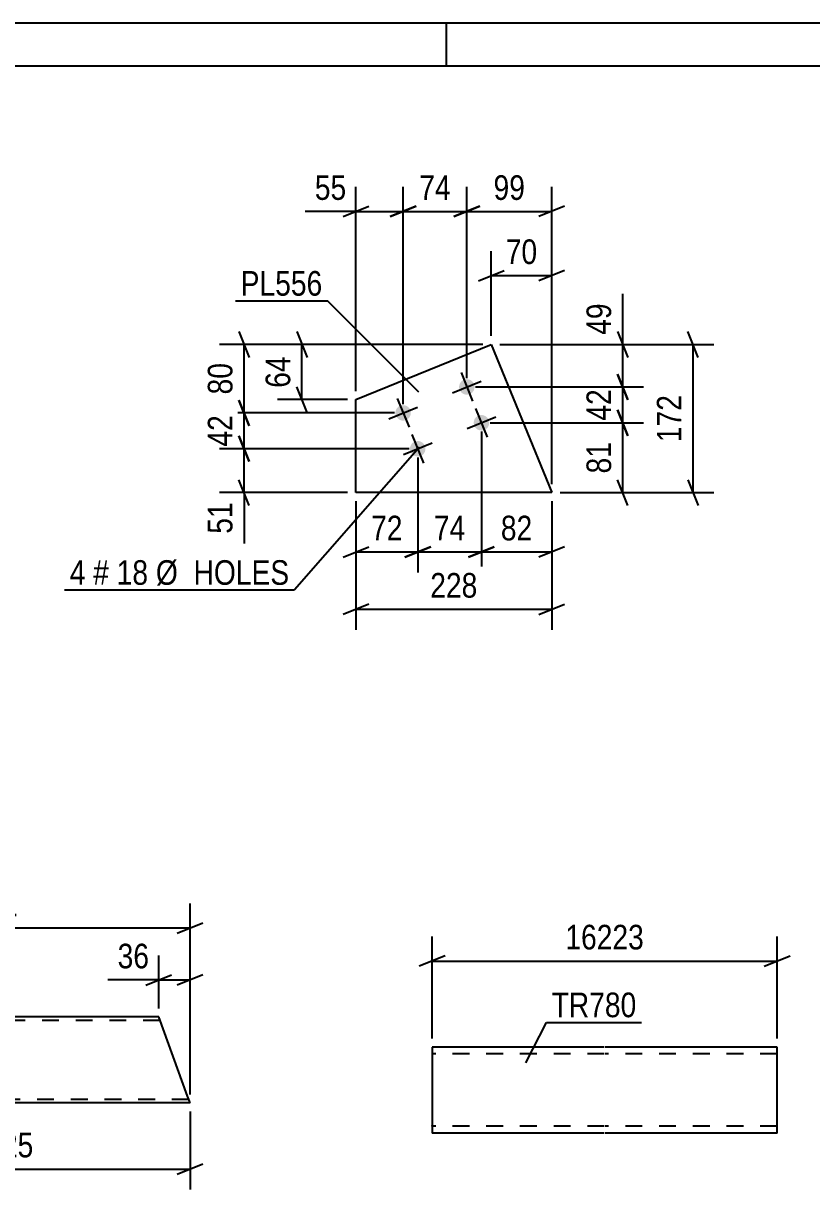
# Model space of a CAD drawing. Header units: millimetres. Extents: x 0 to 420, y 0 to 297.
# Drawn here: x 160.8 to 252.5, y 161.4 to 297 of the extents above; entities that cross this region are included whole.
import ezdxf

# ---------------------------------------------------------------- set-up
doc = ezdxf.new("R2010")
doc.units = ezdxf.units.MM
doc.linetypes.add('DXK_LINE_DOT2', pattern=[3.9198, 1.9599, -1.9599])
doc.styles.add('Arial Narrow', font='ARIALN.TTF', dxfattribs={"height": 0.2})

# ---------------------------------------------------------------- blocks, each defined once
blk = doc.blocks.new('Unknown-814409397-1133')
at = {"color": 5, "linetype": 'Continuous'}
for p, q in [((420, 297), (0, 297)), ((210, 292), (210, 297)), ((415, 292), (5, 292))]:
    blk.add_line(p, q, dxfattribs=at)
blk = doc.blocks.new('Part-814409397-1449 - 1433')
at = {"color": 2, "linetype": 'Continuous'}
for p, q in [((228.36, 177.96), (208.36, 177.96)), ((208.36, 177.96), (208.36, 167.96)), ((248.46, 177.96), (228.46, 177.96)), ((248.46, 167.96), (248.46, 177.96)), ((228.36, 167.96), (208.36, 167.96)), ((248.46, 167.96), (228.46, 167.96))]:
    blk.add_line(p, q, dxfattribs=at)
at = {"color": 7, "linetype": 'DXK_LINE_DOT2'}
for p, q in [((228.36, 177.16), (208.36, 177.16)), ((248.46, 177.16), (228.46, 177.16)), ((208.36, 168.76), (208.36, 168.82)), ((228.36, 168.76), (208.36, 168.76)), ((248.46, 168.76), (228.46, 168.76)), ((248.46, 168.76), (248.46, 168.82))]:
    blk.add_line(p, q, dxfattribs=at)
blk = doc.blocks.new('Part-814409397-2393 - 2344')
at = {"color": 2, "linetype": 'Continuous'}
for p, q in [((199.49, 253.24), (215.23, 259.66)), ((215.23, 259.66), (222.25, 242.43)), ((199.49, 242.43), (199.49, 253.24)), ((222.25, 242.43), (199.49, 242.43))]:
    blk.add_line(p, q, dxfattribs=at)
blk = doc.blocks.new('Bolt-814409397-2378 - 2344')
at = {"linetype": 'Continuous'}
for points in [[(213.22, 255.06, -1), (211.55, 254.38, -1)], [(205.81, 252.04, -1), (204.14, 251.36, -1)], [(214.92, 250.89, -1), (213.25, 250.21, -1)], [(207.51, 247.87, -1), (205.84, 247.19, -1)]]:
    blk.add_hatch(color=1, dxfattribs=at).paths.add_polyline_path(points)
at = {"color": 1, "linetype": 'Continuous'}
for p, q in [((211.71, 256.38), (213.06, 253.05)), ((210.72, 254.04), (214.05, 255.4)), ((203.31, 251.02), (206.64, 252.38)), ((204.3, 253.36), (205.66, 250.03)), ((212.42, 249.87), (215.75, 251.23)), ((213.4, 252.22), (214.76, 248.88)), ((205.01, 246.85), (208.34, 248.21)), ((206, 249.2), (207.35, 245.86))]:
    blk.add_line(p, q, dxfattribs=at)
blk = doc.blocks.new('Part-814409397-2541 - 2525')
at = {"color": 2, "linetype": 'Continuous'}
for p, q in [((156.46, 181.46), (132.82, 181.46)), ((136.46, 171.46), (132.82, 181.46)), ((176.56, 181.46), (156.56, 181.46)), ((179.91, 172.26), (176.56, 181.46)), ((180.2, 171.46), (179.91, 172.26)), ((156.46, 171.46), (136.46, 171.46)), ((180.2, 171.46), (156.56, 171.46))]:
    blk.add_line(p, q, dxfattribs=at)
at = {"color": 7, "linetype": 'DXK_LINE_DOT2'}
for p, q in [((156.46, 181.06), (132.97, 181.06)), ((176.71, 181.06), (156.56, 181.06)), ((156.46, 171.86), (136.32, 171.86)), ((136.38, 171.69), (136.46, 171.46)), ((180.06, 171.86), (156.56, 171.86)), ((180.18, 171.52), (180.12, 171.69)), ((180.2, 171.46), (180.18, 171.52))]:
    blk.add_line(p, q, dxfattribs=at)
blk = doc.blocks.new('StraightDimension-814409397-1456 - 1433')
at = {"color": 7, "linetype": 'Continuous'}
for p, q in [((208.36, 178.96), (208.36, 190.81)), ((248.46, 178.96), (248.46, 190.81)), ((209.86, 188.56), (206.86, 187.36)), ((246.96, 187.36), (249.96, 188.56)), ((208.36, 187.96), (248.46, 187.96))]:
    blk.add_line(p, q, dxfattribs=at)
at = {"color": 0}
blk.add_wipeout([(233.58, 188.71), (233.58, 192.91), (223.24, 192.91), (223.24, 188.71)], dxfattribs=at)
at = {"color": 3, "style": 'Arial Narrow'}
blk.add_text('16223', height=2.863, dxfattribs=at).set_placement((223.84, 189.31))
blk = doc.blocks.new('StraightDimension-814409397-2425 - 2344')
at = {"color": 7, "linetype": 'Continuous'}
for p, q in [((214.08, 249.55), (214.08, 233.13)), ((222.25, 241.43), (222.25, 233.13)), ((212.58, 234.93), (215.58, 236.13)), ((223.75, 236.13), (220.75, 234.93)), ((214.08, 235.53), (222.25, 235.53))]:
    blk.add_line(p, q, dxfattribs=at)
at = {"color": 0}
blk.add_wipeout([(220.6, 236.28), (220.6, 240.48), (215.74, 240.48), (215.74, 236.28)], dxfattribs=at)
at = {"color": 3, "style": 'Arial Narrow'}
blk.add_text('82', height=2.863, dxfattribs=at).set_placement((216.34, 236.88))
blk = doc.blocks.new('StraightDimension-814409397-2406 - 2344')
at = {"color": 7, "linetype": 'Continuous'}
for p, q in [((204.98, 252.7), (204.98, 277.97)), ((212.39, 255.72), (212.39, 277.97)), ((203.48, 274.52), (206.48, 275.72)), ((213.89, 275.72), (210.89, 274.52)), ((204.98, 275.12), (212.39, 275.12))]:
    blk.add_line(p, q, dxfattribs=at)
at = {"color": 0}
blk.add_wipeout([(211.11, 275.87), (211.11, 280.07), (206.25, 280.07), (206.25, 275.87)], dxfattribs=at)
at = {"color": 3, "style": 'Arial Narrow'}
blk.add_text('74', height=2.863, dxfattribs=at).set_placement((206.85, 276.47))
blk = doc.blocks.new('StraightDimension-814409397-2453 - 2344')
at = {"color": 7, "linetype": 'Continuous'}
for p, q in [((192.6, 261.16), (193.8, 258.16)), ((214.23, 259.66), (190.35, 259.66)), ((193.2, 253.24), (193.2, 259.66)), ((193.8, 251.74), (192.6, 254.74)), ((198.49, 253.24), (190.35, 253.24))]:
    blk.add_line(p, q, dxfattribs=at)
at = {"color": 0}
blk.add_wipeout([(192.45, 258.88), (188.25, 258.88), (188.25, 254.02), (192.45, 254.02)], dxfattribs=at)
at = {"color": 3, "style": 'Arial Narrow'}
blk.add_text('64', height=2.863, rotation=90.0002, dxfattribs=at).set_placement((191.85, 254.62))
blk = doc.blocks.new('StraightDimension-814409397-2395 - 2344')
at = {"color": 7, "linetype": 'Continuous'}
for p, q in [((199.49, 254.24), (199.49, 277.97)), ((204.98, 252.7), (204.98, 277.97)), ((197.99, 274.52), (200.99, 275.72)), ((206.48, 275.72), (203.48, 274.52)), ((199.49, 275.12), (193.58, 275.12)), ((199.49, 275.12), (193.58, 275.12)), ((199.49, 275.12), (204.98, 275.12))]:
    blk.add_line(p, q, dxfattribs=at)
at = {"color": 0}
blk.add_wipeout([(198.96, 275.87), (198.96, 280.07), (194.11, 280.07), (194.11, 275.87)], dxfattribs=at)
at = {"color": 3, "style": 'Arial Narrow'}
blk.add_text('55', height=2.863, dxfattribs=at).set_placement((194.71, 276.47))
blk = doc.blocks.new('StraightDimension-814409397-2416 - 2344')
at = {"color": 7, "linetype": 'Continuous'}
for p, q in [((212.39, 255.72), (212.39, 277.97)), ((222.25, 243.43), (222.25, 277.97)), ((210.89, 274.52), (213.89, 275.72)), ((223.75, 275.72), (220.75, 274.52)), ((212.39, 275.12), (222.25, 275.12))]:
    blk.add_line(p, q, dxfattribs=at)
at = {"color": 0}
blk.add_wipeout([(219.75, 275.87), (219.75, 280.07), (214.89, 280.07), (214.89, 275.87)], dxfattribs=at)
at = {"color": 3, "style": 'Arial Narrow'}
blk.add_text('99', height=2.863, dxfattribs=at).set_placement((215.49, 276.47))
blk = doc.blocks.new('StraightDimension-814409397-2431 - 2344')
at = {"color": 7, "linetype": 'Continuous'}
for p, q in [((214.08, 249.55), (214.08, 233.13)), ((206.68, 246.53), (206.68, 233.13)), ((205.18, 234.93), (208.18, 236.13)), ((215.58, 236.13), (212.58, 234.93)), ((206.68, 235.53), (214.08, 235.53))]:
    blk.add_line(p, q, dxfattribs=at)
at = {"color": 0}
blk.add_wipeout([(212.81, 236.28), (212.81, 240.48), (207.95, 240.48), (207.95, 236.28)], dxfattribs=at)
at = {"color": 3, "style": 'Arial Narrow'}
blk.add_text('74', height=2.863, dxfattribs=at).set_placement((208.55, 236.88))
blk = doc.blocks.new('StraightDimension-814409397-2439 - 2344')
at = {"color": 7, "linetype": 'Continuous'}
for p, q in [((206.68, 246.53), (206.68, 233.13)), ((199.49, 241.43), (199.49, 233.13)), ((197.99, 234.93), (200.99, 236.13)), ((208.18, 236.13), (205.18, 234.93)), ((199.49, 235.53), (206.68, 235.53))]:
    blk.add_line(p, q, dxfattribs=at)
at = {"color": 0}
blk.add_wipeout([(205.51, 236.28), (205.51, 240.48), (200.65, 240.48), (200.65, 236.28)], dxfattribs=at)
at = {"color": 3, "style": 'Arial Narrow'}
blk.add_text('72', height=2.863, dxfattribs=at).set_placement((201.25, 236.88))
blk = doc.blocks.new('StraightDimension-814409397-2446 - 2344')
at = {"color": 7, "linetype": 'Continuous'}
for p, q in [((239.29, 258.16), (238.09, 261.16)), ((216.23, 259.66), (241.09, 259.66)), ((238.69, 242.43), (238.69, 259.66)), ((238.09, 243.93), (239.29, 240.93)), ((223.25, 242.43), (241.09, 242.43))]:
    blk.add_line(p, q, dxfattribs=at)
at = {"color": 0}
blk.add_wipeout([(237.94, 254.38), (233.74, 254.38), (233.74, 247.7), (237.94, 247.7)], dxfattribs=at)
at = {"color": 3, "style": 'Arial Narrow'}
blk.add_text('172', height=2.863, rotation=90.0002, dxfattribs=at).set_placement((237.34, 248.3))
blk = doc.blocks.new('StraightDimension-814409397-2462 - 2344')
at = {"color": 7, "linetype": 'Continuous'}
for p, q in [((199.49, 241.43), (199.49, 226.47)), ((222.25, 241.43), (222.25, 226.47)), ((200.99, 229.47), (197.99, 228.27)), ((220.75, 228.27), (223.75, 229.47)), ((199.49, 228.87), (222.25, 228.87))]:
    blk.add_line(p, q, dxfattribs=at)
at = {"color": 0}
blk.add_wipeout([(214.21, 229.62), (214.21, 233.82), (207.53, 233.82), (207.53, 229.62)], dxfattribs=at)
at = {"color": 3, "style": 'Arial Narrow'}
blk.add_text('228', height=2.863, dxfattribs=at).set_placement((208.13, 230.22))
blk = doc.blocks.new('StraightDimension-814409397-2467 - 2344')
at = {"color": 7, "linetype": 'Continuous'}
for p, q in [((215.23, 260.66), (215.23, 270.51)), ((222.25, 243.43), (222.25, 270.51)), ((213.73, 267.06), (216.73, 268.26)), ((215.23, 267.66), (222.25, 267.66)), ((223.75, 268.26), (220.75, 267.06))]:
    blk.add_line(p, q, dxfattribs=at)
at = {"color": 0}
blk.add_wipeout([(221.17, 268.41), (221.17, 272.61), (216.31, 272.61), (216.31, 268.41)], dxfattribs=at)
at = {"color": 3, "style": 'Arial Narrow'}
blk.add_text('70', height=2.863, dxfattribs=at).set_placement((216.91, 269.01))
blk = doc.blocks.new('StraightDimension-814409397-2476 - 2344')
at = {"color": 7, "linetype": 'Continuous'}
for p, q in [((185.88, 261.16), (187.08, 258.16)), ((214.23, 259.66), (183.63, 259.66)), ((186.48, 251.7), (186.48, 259.66)), ((187.08, 250.2), (185.88, 253.2)), ((203.98, 251.7), (183.63, 251.7))]:
    blk.add_line(p, q, dxfattribs=at)
at = {"color": 0}
blk.add_wipeout([(185.73, 258.1), (181.53, 258.1), (181.53, 253.25), (185.73, 253.25)], dxfattribs=at)
at = {"color": 3, "style": 'Arial Narrow'}
blk.add_text('80', height=2.863, rotation=90.0002, dxfattribs=at).set_placement((185.13, 253.85))
blk = doc.blocks.new('StraightDimension-814409397-2484 - 2344')
at = {"color": 7, "linetype": 'Continuous'}
for p, q in [((185.88, 253.2), (187.08, 250.2)), ((203.98, 251.7), (183.63, 251.7)), ((186.48, 247.53), (186.48, 251.7)), ((187.08, 246.03), (185.88, 249.03)), ((205.68, 247.53), (183.63, 247.53))]:
    blk.add_line(p, q, dxfattribs=at)
at = {"color": 0}
blk.add_wipeout([(185.73, 252.04), (181.53, 252.04), (181.53, 247.18), (185.73, 247.18)], dxfattribs=at)
at = {"color": 3, "style": 'Arial Narrow'}
blk.add_text('42', height=2.863, rotation=90.0002, dxfattribs=at).set_placement((185.13, 247.78))
blk = doc.blocks.new('StraightDimension-814409397-2492 - 2344')
at = {"color": 7, "linetype": 'Continuous'}
for p, q in [((185.88, 249.03), (187.08, 246.03)), ((205.68, 247.53), (183.63, 247.53)), ((186.48, 242.43), (186.48, 247.53)), ((187.08, 240.93), (185.88, 243.93)), ((198.49, 242.43), (183.63, 242.43)), ((186.48, 242.43), (186.48, 236.52)), ((186.48, 242.43), (186.48, 236.52))]:
    blk.add_line(p, q, dxfattribs=at)
at = {"color": 0}
blk.add_wipeout([(185.73, 241.9), (181.53, 241.9), (181.53, 237.05), (185.73, 237.05)], dxfattribs=at)
at = {"color": 3, "style": 'Arial Narrow'}
blk.add_text('51', height=2.863, rotation=90.0002, dxfattribs=at).set_placement((185.13, 237.65))
blk = doc.blocks.new('StraightDimension-814409397-2499 - 2344')
at = {"color": 7, "linetype": 'Continuous'}
for p, q in [((229.91, 256.22), (231.11, 253.22)), ((213.39, 254.72), (232.91, 254.72)), ((230.51, 250.55), (230.51, 254.72)), ((231.11, 249.05), (229.91, 252.05)), ((215.08, 250.55), (232.91, 250.55))]:
    blk.add_line(p, q, dxfattribs=at)
at = {"color": 0}
blk.add_wipeout([(229.76, 255.06), (225.56, 255.06), (225.56, 250.2), (229.76, 250.2)], dxfattribs=at)
at = {"color": 3, "style": 'Arial Narrow'}
blk.add_text('42', height=2.863, rotation=90.0002, dxfattribs=at).set_placement((229.16, 250.8))
blk = doc.blocks.new('StraightDimension-814409397-2507 - 2344')
at = {"color": 7, "linetype": 'Continuous'}
for p, q in [((230.51, 259.66), (230.51, 265.56)), ((230.51, 259.66), (230.51, 265.56)), ((229.91, 261.16), (231.11, 258.16)), ((216.23, 259.66), (232.91, 259.66)), ((230.51, 254.72), (230.51, 259.66)), ((231.11, 253.22), (229.91, 256.22)), ((213.39, 254.72), (232.91, 254.72))]:
    blk.add_line(p, q, dxfattribs=at)
at = {"color": 0}
blk.add_wipeout([(229.76, 265.04), (225.56, 265.04), (225.56, 260.18), (229.76, 260.18)], dxfattribs=at)
at = {"color": 3, "style": 'Arial Narrow'}
blk.add_text('49', height=2.863, rotation=90.0002, dxfattribs=at).set_placement((229.16, 260.78))
blk = doc.blocks.new('StraightDimension-814409397-2515 - 2344')
at = {"color": 7, "linetype": 'Continuous'}
for p, q in [((229.91, 252.05), (231.11, 249.05)), ((215.08, 250.55), (232.91, 250.55)), ((230.51, 242.43), (230.51, 250.55)), ((231.11, 240.93), (229.91, 243.93)), ((223.25, 242.43), (232.91, 242.43))]:
    blk.add_line(p, q, dxfattribs=at)
at = {"color": 0}
blk.add_wipeout([(229.76, 248.92), (225.56, 248.92), (225.56, 244.06), (229.76, 244.06)], dxfattribs=at)
at = {"color": 3, "style": 'Arial Narrow'}
blk.add_text('81', height=2.863, rotation=90.0002, dxfattribs=at).set_placement((229.16, 244.66))
blk = doc.blocks.new('StraightDimension-814409397-2589 - 2525')
at = {"color": 7, "linetype": 'Continuous'}
for p, q in [((136.46, 170.46), (136.46, 161.38)), ((180.2, 170.46), (180.2, 161.38)), ((137.96, 164.38), (134.96, 163.18)), ((178.7, 163.18), (181.7, 164.38)), ((136.46, 163.78), (180.2, 163.78))]:
    blk.add_line(p, q, dxfattribs=at)
at = {"color": 0}
blk.add_wipeout([(162.59, 164.53), (162.59, 168.73), (154.08, 168.73), (154.08, 164.53)], dxfattribs=at)
at = {"color": 3, "style": 'Arial Narrow'}
blk.add_text('3225', height=2.863, dxfattribs=at).set_placement((154.68, 165.13))
blk = doc.blocks.new('StraightDimension-814409397-2607 - 2525')
at = {"color": 7, "linetype": 'Continuous'}
for p, q in [((176.56, 182.46), (176.56, 188.61)), ((180.2, 172.46), (180.2, 188.61)), ((175.06, 185.16), (178.06, 186.36)), ((181.7, 186.36), (178.7, 185.16)), ((176.56, 185.76), (170.66, 185.76)), ((176.56, 185.76), (170.66, 185.76)), ((176.56, 185.76), (180.2, 185.76))]:
    blk.add_line(p, q, dxfattribs=at)
at = {"color": 0}
blk.add_wipeout([(176.04, 186.51), (176.04, 190.71), (171.18, 190.71), (171.18, 186.51)], dxfattribs=at)
at = {"color": 3, "style": 'Arial Narrow'}
blk.add_text('36', height=2.863, dxfattribs=at).set_placement((171.78, 187.11))
blk = doc.blocks.new('StraightDimension-814409397-2626 - 2525')
at = {"color": 7, "linetype": 'Continuous'}
for p, q in [((132.82, 182.46), (132.82, 194.67)), ((180.2, 172.46), (180.2, 194.67)), ((134.32, 192.42), (131.32, 191.22)), ((132.82, 191.82), (180.2, 191.82)), ((178.7, 191.22), (181.7, 192.42))]:
    blk.add_line(p, q, dxfattribs=at)
at = {"color": 0}
blk.add_wipeout([(160.77, 192.57), (160.77, 196.77), (152.26, 196.77), (152.26, 192.57)], dxfattribs=at)
at = {"color": 3, "style": 'Arial Narrow'}
blk.add_text('3261', height=2.863, dxfattribs=at).set_placement((152.86, 193.17))
blk = doc.blocks.new('Mark-814409397-1445 - 1433')
at = {"color": 0}
blk.add_wipeout([(232.11, 181.43), (232.11, 184.43), (222.24, 184.43), (222.24, 181.43)], dxfattribs=at)
blk.add_wipeout([(232.11, 181.43), (232.11, 184.43), (222.24, 184.43), (222.24, 181.43)], dxfattribs=at)
at = {"color": 30, "linetype": 'Continuous'}
for p, q in [((219.26, 176.11), (221.64, 180.83)), ((221.64, 180.83), (232.71, 180.83))]:
    blk.add_line(p, q, dxfattribs=at)
at = {"color": 3, "style": 'Arial Narrow'}
blk.add_text('TR780', height=2.863, dxfattribs=at).set_placement((222.24, 181.43))
blk = doc.blocks.new('Mark-814409397-2374 - 2344')
at = {"color": 0}
for points in [[(168.04, 231.71), (168.04, 234.71), (166.21, 234.71), (166.21, 231.71)], [(170.77, 231.71), (170.77, 234.71), (168.94, 234.71), (168.94, 231.71)], [(175.33, 231.71), (175.33, 234.71), (171.67, 234.71), (171.67, 231.71)], [(191.75, 231.71), (191.75, 234.71), (176.23, 234.71), (176.23, 231.71)]]:
    blk.add_wipeout(points, dxfattribs=at)
for points in [[(168.04, 231.71), (168.04, 234.71), (166.21, 234.71), (166.21, 231.71)], [(170.77, 231.71), (170.77, 234.71), (168.94, 234.71), (168.94, 231.71)], [(175.33, 231.71), (175.33, 234.71), (171.67, 234.71), (171.67, 231.71)], [(191.75, 231.71), (191.75, 234.71), (176.23, 234.71), (176.23, 231.71)]]:
    blk.add_wipeout(points, dxfattribs=at)
at = {"color": 7, "linetype": 'Continuous'}
for p in [(206.89, 247.73), (165.61, 231.11)]:
    blk.add_line(p, (192.35, 231.11), dxfattribs=at)
at = {"color": 3, "style": 'Arial Narrow'}
for s, height, p in [('Ø  HOLES', 2.863, (176.23, 231.71)), ('4', 2.86, (166.21, 231.71)), ('#', 2.86, (168.94, 231.71)), ('18', 2.863, (171.67, 231.71))]:
    blk.add_text(s, height=height, dxfattribs=at).set_placement(p)
blk = doc.blocks.new('Mark-814409397-2389 - 2344')
at = {"color": 0}
blk.add_wipeout([(195.59, 265.33), (195.59, 268.33), (186.09, 268.33), (186.09, 265.33)], dxfattribs=at)
blk.add_wipeout([(195.59, 265.33), (195.59, 268.33), (186.09, 268.33), (186.09, 265.33)], dxfattribs=at)
at = {"color": 30, "linetype": 'Continuous'}
for p in [(185.49, 264.73), (206.8, 254.12)]:
    blk.add_line(p, (196.19, 264.73), dxfattribs=at)
at = {"color": 3, "style": 'Arial Narrow'}
blk.add_text('PL556', height=2.863, dxfattribs=at).set_placement((186.09, 265.33))

msp = doc.modelspace()

# ---------------------------------------------------------------- block references
for name in ['Unknown-814409397-1133', 'Part-814409397-2393 - 2344', 'Bolt-814409397-2378 - 2344', 'Part-814409397-2541 - 2525', 'Part-814409397-1449 - 1433']:
    msp.add_blockref(name, (0, 0))

# ---------------------------------------------------------------- next in the draw order: block references
for name in ['StraightDimension-814409397-2406 - 2344', 'StraightDimension-814409397-2425 - 2344', 'StraightDimension-814409397-1456 - 1433', 'StraightDimension-814409397-2607 - 2525', 'StraightDimension-814409397-2589 - 2525']:
    msp.add_blockref(name, (0, 0))

# ---------------------------------------------------------------- next in the draw order: block references
for name in ['StraightDimension-814409397-2453 - 2344', 'StraightDimension-814409397-2626 - 2525', 'Mark-814409397-1445 - 1433']:
    msp.add_blockref(name, (0, 0))

# ---------------------------------------------------------------- next in the draw order: block references
for name in ['StraightDimension-814409397-2395 - 2344', 'StraightDimension-814409397-2416 - 2344']:
    msp.add_blockref(name, (0, 0))

# ---------------------------------------------------------------- next in the draw order: block references
msp.add_blockref('StraightDimension-814409397-2431 - 2344', (0, 0))

# ---------------------------------------------------------------- next in the draw order: block references
for name in ['StraightDimension-814409397-2446 - 2344', 'StraightDimension-814409397-2439 - 2344']:
    msp.add_blockref(name, (0, 0))

# ---------------------------------------------------------------- next in the draw order: block references
for name in ['StraightDimension-814409397-2467 - 2344', 'StraightDimension-814409397-2462 - 2344']:
    msp.add_blockref(name, (0, 0))

# ---------------------------------------------------------------- next in the draw order: block references
msp.add_blockref('StraightDimension-814409397-2476 - 2344', (0, 0))

# ---------------------------------------------------------------- next in the draw order: block references
for name in ['Mark-814409397-2389 - 2344', 'StraightDimension-814409397-2499 - 2344', 'StraightDimension-814409397-2484 - 2344']:
    msp.add_blockref(name, (0, 0))

# ---------------------------------------------------------------- next in the draw order: block references
for name in ['StraightDimension-814409397-2507 - 2344', 'StraightDimension-814409397-2515 - 2344', 'StraightDimension-814409397-2492 - 2344']:
    msp.add_blockref(name, (0, 0))

# ---------------------------------------------------------------- next in the draw order: block references
msp.add_blockref('Mark-814409397-2374 - 2344', (0, 0))

doc.saveas('drawing.dxf')
